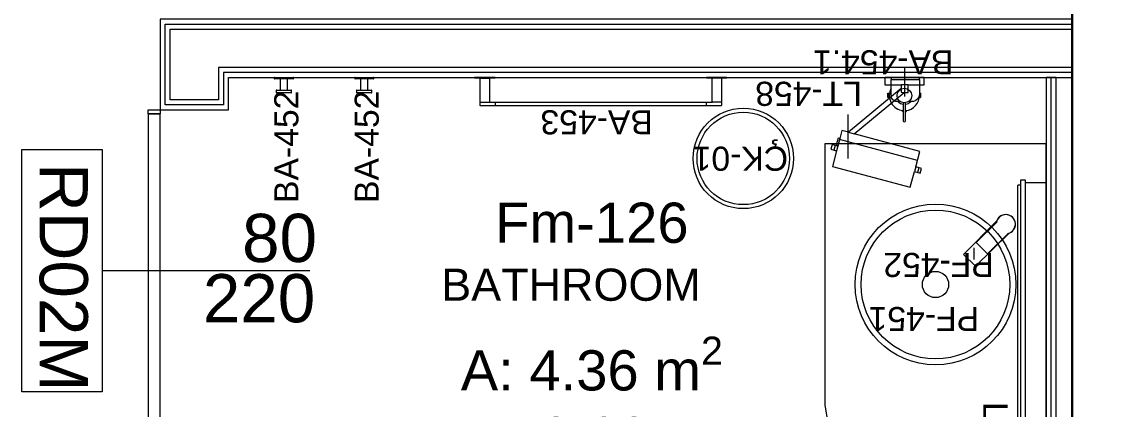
# Model space of a CAD drawing. Header units: centimetres. Extents: x 118932 to 154602, y -32682 to -23521.
# Drawn here: x 139590.2 to 139860.1, y -30066.8 to -29970.3 of the extents above; entities that cross this region are included whole.
import ezdxf

# ---------------------------------------------------------------- set-up
doc = ezdxf.new("R2010")
doc.units = ezdxf.units.CM
doc.header["$LTSCALE"] = 50
doc.header["$MEASUREMENT"] = 0
for name, color, linetype, lineweight, true_color in [('GEN_00_BL_Yazı', 7, 'Continuous', 0, 0x4f5250), ('GEN_00_BL_Ölçü Dış', 7, 'Continuous', 5, 0x766a5e), ('GEN_02_TF_Islak Hacim', 7, 'Continuous', 5, 0x007cb0), ('GEN_02_TF_Mobilya', 7, 'Continuous', 5, 0x745e3d), ('GEN_05_ML_Ahşap', 7, 'Continuous', 9, 0x745e3d), ('GEN_05_ML_Alçıpan', 7, 'Continuous', 18, 0x008b29), ('GEN_05_ML_Alçıpan_giydirme', 7, 'Continuous', 18, 0x7ebab5), ('GEN_06_GR_Cam', 7, 'Continuous', 9, 0x6093ac), ('GEN_06_GR_İnce', 7, 'Continuous', 13, 0xb0b0a9), ('KALACAK DUVARLAR', 7, 'Continuous', 30, 0x005387)]:
    doc.layers.add(name, color=color, linetype=linetype, lineweight=lineweight, true_color=true_color)
doc.styles.add('ARIAL', font='arial.ttf')
doc.styles.add('arial_1_18', font='arial.ttf', dxfattribs={"height": 0.2})
doc.styles.add('Arial_6', font='arial.ttf', dxfattribs={"height": 59.5325})

# ---------------------------------------------------------------- blocks, each defined once
blk = doc.blocks.new('KALACAK DUVALAR LEVEL 0 B BLOK')
at = {"layer": 'KALACAK DUVARLAR'}
blk.add_lwpolyline([(-1254.88, -685.9), (-1254.88, -685.9), (-1254.88, -145.9)], dxfattribs=at)
blk = doc.blocks.new('Robe_Hook - BA-452 ROBE HOOK-13695885-TYPE GxL')
at = {"layer": 'GEN_02_TF_Islak Hacim', "lineweight": 13}
for p, q in [((-23.8, 0), (-23.8, -3.2)), ((-23.8, 0), (23.8, 0)), ((-23, 0), (-23.8, 0)), ((-23.8, -3.2), (-23, -3.2)), ((23.8, -3.2), (-23.8, -3.2)), ((-9.2, -3.2), (-9.2, -31.9)), ((9.2, -31.9), (9.2, -3.2)), ((23.8, 0), (23, 0)), ((23, -3.2), (23.8, -3.2)), ((23.8, -3.2), (23.8, 0)), ((-19.1, -31.9), (-19.1, -38.1)), ((-19.1, -31.9), (19, -31.9)), ((-18.4, -31.9), (-19.1, -31.9)), ((-19.1, -38.1), (-18.4, -38.1)), ((19, -38.1), (-19.1, -38.1)), ((19, -31.9), (18.4, -31.9)), ((18.4, -38.1), (19, -38.1)), ((19, -38.1), (19, -31.9))]:
    blk.add_line(p, q, dxfattribs=at)
at = {"layer": 'GEN_00_BL_Yazı', "insert": (-23.9, -312.3), "char_height": 60, "width": 132.711, "attachment_point": 1, "rotation": 90, "style": 'Arial_6'}
blk.add_mtext('BA-452', dxfattribs=at)
blk = doc.blocks.new('452 faucet')
at = {"layer": 'GEN_02_TF_Islak Hacim'}
for p, q in [((-1.94, 2.66), (-2.04, 2.66)), ((-2.04, 2.15), (-1.95, 2.15))]:
    blk.add_line(p, q, dxfattribs=at)
at = {"layer": 'GEN_02_TF_Islak Hacim', "flags": 128}
for points in [[(2.66, 1.5), (10.93, 9.85), (7.98, 12.81), (-0.43, 4.57)], [(2.77, 1.91), (7.78, 6.92), (4.95, 9.74), (-0.12, 4.67)]]:
    blk.add_lwpolyline(points, dxfattribs=at)
at = {"layer": 'GEN_02_TF_Islak Hacim'}
for start, end in [(103.2039, 349.4026), (111.0963, 172.457), (184.6196, 339.2871)]:
    blk.add_arc((0.43, 2.35), 2.38, start, end, dxfattribs=at)
blk = doc.blocks.new('pr 451 rooms sink')
at = {"layer": 'GEN_00_BL_Yazı'}
blk.add_line((-9.51, -14.12), (-9.51, -11.21), dxfattribs=at)
at = {"layer": 'GEN_02_TF_Islak Hacim'}
for radius in [20, 18.5, 3.27]:
    blk.add_circle((0, -5), radius, dxfattribs=at)
blk.add_blockref('452 faucet', (-17.93, -22.35))
at = {"layer": 'GEN_00_BL_Yazı', "char_height": 6, "width": 26.0709, "attachment_point": 1, "style": 'Arial_6'}
for s, insert in [('PF-451', (-10.85, 6.59)), ('PF-452', (-14.51, -6.87))]:
    blk.add_mtext(s, dxfattribs=dict(at, insert=insert))
blk = doc.blocks.new('LEFT 462 TEZGAH')
at = {"layer": 'GEN_02_TF_Islak Hacim'}
blk.add_lwpolyline([(52.71, 65), (-2.29, 65), (-2.29, 0), (12.01, -84.92), (52.72, -85), (52.71, 65)], dxfattribs=at)
at = {"rotation": 180}
blk.add_blockref('pr 451 rooms sink', (25.21, 25), dxfattribs=at)
at = {"layer": 'GEN_00_BL_Yazı', "insert": (9.75, -53.76), "char_height": 6, "width": 26.5421, "attachment_point": 7, "style": 'Arial_6'}
blk.add_mtext('CS-462-L', dxfattribs=at)
blk = doc.blocks.new('Electric_Mirror-radiance - LT-456 ELETRIC MIRROR-13669292-TYPE D')
at = {"layer": 'GEN_02_TF_Mobilya'}
for p, q in [((660.4, 63.5), (-660.4, 63.5)), ((-660.4, 63.5), (-660.4, 50.8)), ((-647.7, 69.8), (647.7, 69.8)), ((-647.7, 69.8), (-647.7, 63.5)), ((647.7, 63.5), (647.7, 69.8)), ((660.4, 50.8), (660.4, 63.5)), ((-660.4, 50.8), (660.4, 50.8)), ((-654.1, 50.8), (-654.1, 0)), ((654, 50.8), (654, 0)), ((-654.1, 0), (654, 0))]:
    blk.add_line(p, q, dxfattribs=at)
at = {"layer": 'GEN_00_BL_Yazı', "insert": (107.9, 156.4), "char_height": 60, "width": 265.421, "attachment_point": 7, "rotation": 180.0026, "style": 'Arial_6'}
blk.add_mtext('LT-456', dxfattribs=at)
blk = doc.blocks.new('Accessory-Towel_Bar-KOHLER-Composed-K-73142 _1_ - BA-453 TOWEL BAR 24_-14138606-TYPE GxL')
at = {"layer": 'GEN_02_TF_Islak Hacim', "lineweight": 13}
for p, q in [((-53279.2, -6870.5), (-53279.2, -6863.3)), ((-53279.2, -6929.9), (-53279.2, -6872.2)), ((-53278.4, -6862.5), (-52680, -6862.5)), ((-53278.4, -6871.4), (-53257.1, -6871.4)), ((-52701.3, -6871.4), (-53257.1, -6871.4)), ((-53256.3, -6872.2), (-53256.3, -6929.9)), ((-53242.4, -6862.5), (-53242.4, -6871.4)), ((-52716.1, -6871.4), (-52716.1, -6862.5)), ((-52702.1, -6929.9), (-52702.1, -6872.2)), ((-52680, -6871.4), (-52701.3, -6871.4)), ((-52679.2, -6863.3), (-52679.2, -6870.5)), ((-52679.2, -6872.2), (-52679.2, -6929.9)), ((-53293.2, -6932.7), (-53293.2, -6931.5)), ((-53293.2, -6932.7), (-53242.4, -6932.7)), ((-53292.4, -6930.7), (-53278.4, -6930.7)), ((-53278.4, -6930.7), (-53257.1, -6930.7)), ((-53257.1, -6930.7), (-53243.2, -6930.7)), ((-53242.4, -6931.5), (-53242.4, -6932.7)), ((-52716.1, -6932.7), (-52716.1, -6931.5)), ((-52716.1, -6932.7), (-52665.3, -6932.7)), ((-52715.3, -6930.7), (-52701.3, -6930.7)), ((-52680, -6930.7), (-52701.3, -6930.7)), ((-52680, -6930.7), (-52666.1, -6930.7)), ((-52665.3, -6931.5), (-52665.3, -6932.7))]:
    blk.add_line(p, q, dxfattribs=at)
for centre, radius, start, end in [((-53278.4, -6863.3), 0.82, 90, 180), ((-53278.4, -6870.5), 0.814, 180, 270), ((-53278.4, -6872.2), 0.814, 90, 180), ((-53257.1, -6872.2), 0.814, 0, 90), ((-52701.3, -6872.2), 0.814, 90, 180), ((-52680, -6863.3), 0.82, 0, 90), ((-52680, -6870.5), 0.814, 270, 0), ((-52680, -6872.2), 0.814, 0, 90), ((-53292.4, -6931.5), 0.797, 90, 180), ((-53278.4, -6929.9), 0.804, 180, 270), ((-53257.1, -6929.9), 0.804, 270, 0), ((-53243.2, -6931.5), 0.797, 0, 90), ((-52715.3, -6931.5), 0.797, 90, 180), ((-52701.3, -6929.9), 0.804, 180, 270), ((-52680, -6929.9), 0.804, 270, 0), ((-52666.1, -6931.5), 0.797, 0, 90)]:
    blk.add_arc(centre, radius, start, end, dxfattribs=at)
at = {"layer": 'GEN_00_BL_Yazı', "insert": (-53108.7, -6791.1), "char_height": 60, "width": 265.421, "attachment_point": 1, "style": 'Arial_6'}
blk.add_mtext('BA-453', dxfattribs=at)
blk = doc.blocks.new('makeup mirror 16__hcr07922_rfa - LT-458 SHAVING MIRROR-14453733-TYPE J')
at = {"layer": 'GEN_00_BL_Yazı'}
blk.add_line((48117.6, 10856), (48007.7, 10856), dxfattribs=at)
at = {"layer": 'GEN_02_TF_Islak Hacim'}
for p, q in [((47933.7, 11045.1), (47915.6, 11045.1)), ((47915.6, 11045.1), (47915.6, 10946.6)), ((47933.6, 11005.1), (47933.7, 11045.1)), ((48142.1, 11038.5), (48138.4, 11023.9)), ((48153.7, 11035.3), (48142.1, 11038.5)), ((48099.6, 11034.3), (48055.8, 10870.9)), ((48122.1, 11028.3), (48070.2, 10834.5)), ((48138.4, 11023.9), (48099.6, 11034.3)), ((48137, 10816.6), (48188.9, 11010.4)), ((48138.4, 11023.9), (48150, 11020.8)), ((48140.3, 11031.2), (48151.9, 11028.1)), ((48150, 11020.8), (48153.7, 11035.3)), ((48188.9, 11010.4), (48150, 11020.8)), ((47952.7, 11005.1), (47933.6, 11005.1)), ((47933.6, 11005.1), (47933.6, 10988)), ((47933.6, 10946.6), (47933.6, 10988)), ((47933.6, 10988), (47942.9, 10988)), ((47942.9, 10988), (48052, 10856.8)), ((47942.9, 10988), (47952.6, 10988)), ((47952.6, 10988), (47952.7, 10995)), ((47952.7, 10995), (47952.7, 11005.1)), ((48055.8, 10870.9), (47952.7, 10995)), ((47915.6, 10946.6), (47933.6, 10946.6)), ((48052, 10856.8), (48047.7, 10840.4)), ((48052, 10856.8), (48055.8, 10870.9)), ((48047.7, 10840.4), (48067.8, 10835.2)), ((48067.8, 10835.2), (48066.6, 10830.7)), ((48066.6, 10830.7), (48083.1, 10826.3)), ((48067.8, 10835.2), (48098.1, 10827.1)), ((48086.5, 10830.2), (48082.5, 10815.9)), ((48083.1, 10826.3), (48084.3, 10830.7)), ((48084.3, 10830.7), (48086.5, 10830.2)), ((48084.6, 10823.1), (48096.2, 10820)), ((48094.1, 10812.8), (48098.1, 10827.1)), ((48098.1, 10827.1), (48137, 10816.6)), ((48082.5, 10815.9), (48094.1, 10812.8))]:
    blk.add_line(p, q, dxfattribs=at)
at = {"layer": 'GEN_00_BL_Yazı', "insert": (47986.3, 10890.1), "char_height": 60, "width": 251.286, "attachment_point": 1, "rotation": 270, "style": 'Arial_6'}
blk.add_mtext('LT-458', dxfattribs=at)
blk = doc.blocks.new('Soap Dispenser - Trio - BA-454 SOAP DISPENSER -single-14380691-TYPE J')
at = {"layer": 'GEN_00_BL_Yazı'}
blk.add_line((1.1, -47.1), (1.1, 22.9), dxfattribs=at)
at = {"layer": 'GEN_02_TF_Islak Hacim', "flags": 128}
for points in [[(37.9, -5), (37.9, 0), (-33.1, 0), (-33.1, -5)], [(-38.5, -39.5), (-38.5, -49.5), (-40.9, -49.5), (-40.9, -39.5)], [(40.5, -49.5), (40.5, -39.5), (37.9, -39.5), (37.9, -49.5)], [(40.3, -39.5), (40.3, -49.5), (38.6, -49.5), (38.6, -39.5)], [(-4.4, -84.9), (-4.4, -83), (-3, -83), (-3, -84.9)], [(5.6, -84.9), (5.6, -83), (3, -83), (3, -84.9)]]:
    blk.add_lwpolyline(points, close=True, dxfattribs=at)
for points in [[(-9.8, -60.2), (-17.9, -60.2, -0.414214), (-33.1, -45), (-33.1, -5)], [(37.9, -5), (37.9, -40.2, -0.39688), (19.1, -60.2), (9.9, -60.2)], [(-3, -62.6), (-3, -102.6), (-3, -102.8), (-3, -103), (-3, -103.2), (-3, -103.4), (-3, -103.6), (-3, -103.8), (-3, -104), (-3, -104.2), (-3, -104.4), (-3, -104.5), (-3, -104.7), (-3, -104.9), (-3, -105.1), (-3, -105.2), (-3, -105.4), (-3, -105.6), (-3, -105.7), (-3, -105.9), (-3, -106), (-3, -106.2), (-3, -106.3), (-3, -106.4), (-3, -106.6), (-3, -106.7), (-3, -106.8), (-3, -106.9), (-3, -107), (-3, -107.1), (-3, -107.2), (-3, -107.6, 1), (3, -107.6), (3, -107.6), (3, -107.6), (3, -107.6), (3, -107.5), (3, -107.5), (3, -107.4), (3, -107.4), (3, -107.3), (3, -107.3), (3, -107.2), (3, -107.1), (3, -107), (3, -106.9), (3, -106.8), (3, -106.7), (3, -106.6), (3, -106.5), (3, -106.4), (3, -106.2), (3, -106.1), (3, -105.9), (3, -105.8), (3, -105.6), (3, -105.5), (3, -105.3), (3, -105.1), (3, -104.9), (3, -104.8), (3, -104.6), (3, -104.4), (3, -104.2), (3, -104), (3, -103.8), (3, -103.6), (3, -103.4), (3, -103.2), (3, -103), (3, -102.8), (3, -102.6), (3, -102.6), (3, -62.6)]]:
    blk.add_lwpolyline(points, format="xyb", dxfattribs=at)
for points in [[(-37.2, -49.5), (-40.9, -49.5), (-40.9, -39.5), (-37.1, -39.5)], [(-3, -82.3), (-3, -85), (-4.4, -85), (-4.4, -82.2)], [(3, -82.3), (3, -85), (5.6, -85), (5.6, -82)]]:
    blk.add_lwpolyline(points, dxfattribs=at)
at = {"layer": 'GEN_02_TF_Islak Hacim'}
blk.add_circle((0, -45), 18.2, dxfattribs=at)
for radius, start, end in [(37.5, 152.0898, 265.4435), (37.5, 274.5565, 1.1736), (22, 224.0164, 262.212), (22, 277.788, 316.0936)]:
    blk.add_arc((0, -45), radius, start, end, dxfattribs=at)
at = {"layer": 'GEN_00_BL_Yazı', "insert": (122.2, 7.7), "char_height": 60, "width": 331.384, "attachment_point": 1, "rotation": 180, "style": 'Arial_6'}
blk.add_mtext('BA-454.1', dxfattribs=at)
blk = doc.blocks.new('BANYO ÇÖP KUTUSU')
at = {"layer": 'GEN_02_TF_Islak Hacim'}
for radius in [12.5, 11.5]:
    blk.add_circle((0, 0), radius, dxfattribs=at)
at = {"layer": 'GEN_00_BL_Yazı', "insert": (-11.15, 3.06), "char_height": 6, "width": 25.1286, "attachment_point": 1, "style": 'Arial_6'}
blk.add_mtext('ÇK-01', dxfattribs=at)
blk = doc.blocks.new('RIGHT 462 TEZGAH')
at = {"layer": 'GEN_02_TF_Islak Hacim'}
blk.add_lwpolyline([(37.08, 37.08), (-1.81, -1.81), (-47.77, 44.15), (-97.71, 114.31), (-68.98, 143.15), (37.08, 37.08)], dxfattribs=at)
at = {"rotation": 136.276019371548}
blk.add_blockref('pr 451 rooms sink', (-10.57, 38.77), dxfattribs=at)
at = {"layer": 'GEN_00_BL_Yazı', "insert": (-76.43, 88.58), "char_height": 6, "width": 40.3913, "attachment_point": 1, "rotation": 45, "style": 'Arial_6'}
blk.add_mtext('CS-462 -R', dxfattribs=at)
blk = doc.blocks.new('LEVEL 0 ISLAK HACİM')
for name, p, rotation in [('RIGHT 462 TEZGAH', (-427.97, -3594.35, 0), 134.9999999999999), ('BANYO ÇÖP KUTUSU', (-586.35, -3597.98, 0), 180)]:
    blk.add_blockref(name, p, dxfattribs=dict(rotation=rotation))
for name, p, xscale, yscale, zscale in [('Soap Dispenser - Trio - BA-454 SOAP DISPENSER -single-14380691-TYPE J', (-546.28, -3577.83, 0), 0.1000000000000058, 0.1000000000000058, 0.1000000000000058), ('Robe_Hook - BA-452 ROBE HOOK-13695885-TYPE GxL', (-700.66, -3577.83, 0), 0.1000000000000001, 0.1000000000000001, 0.1000000000000001), ('Robe_Hook - BA-452 ROBE HOOK-13695885-TYPE GxL', (-680.66, -3577.83, 0), 0.1000000000000001, 0.1000000000000001, 0.1000000000000001)]:
    blk.add_blockref(name, p, dxfattribs=dict(xscale=xscale, yscale=yscale, zscale=zscale))
at = {"extrusion": (6.25506e-07, -3.22532e-09, 1), "xscale": 0.1000000000000013, "yscale": 0.1000000000000013, "zscale": 0.1000000000000013, "rotation": 179.995832532428}
blk.add_blockref('Accessory-Towel_Bar-KOHLER-Composed-K-73142 _1_ - BA-453 TOWEL BAR 24_-14138606-TYPE GxL', (-5919.78, -4270.72, 0), dxfattribs=at)
for name, p, xscale, yscale, zscale, rotation in [('makeup mirror 16__hcr07922_rfa - LT-458 SHAVING MIRROR-14453733-TYPE J', (-1645.84, 1213.73, 0), 0.1000000000000041, 0.1000000000000041, 0.1000000000000041, 270), ('Electric_Mirror-radiance - LT-456 ELETRIC MIRROR-13669292-TYPE D', (-511.04, -3669.39, 0), 0.1000000000000014, 0.1000000000000014, 0.1000000000000014, 89.99741538323607)]:
    blk.add_blockref(name, p, dxfattribs=dict(xscale=xscale, yscale=yscale, zscale=zscale, rotation=rotation))
blk.add_blockref('LEFT 462 TEZGAH', (-563.75, -3659.35, 0))
blk = doc.blocks.new('DUVAR LEVEL 0 B LBOK')
at = {"layer": 'GEN_05_ML_Alçıpan', "elevation": 0}
blk.add_lwpolyline([(-520.45, 308.95), (-732.85, 308.95), (-732.85, 300.9), (-744.85, 300.9), (-744.85, 318.45), (-520.45, 318.45), (-520.45, 320.95), (-747.35, 320.95), (-747.35, 298.4), (-730.35, 298.4), (-730.35, 306.45), (-520.45, 306.45)], close=True, dxfattribs=at)
blk.add_lwpolyline([(-520.45, 307.7), (-731.6, 307.7), (-731.6, 299.65), (-746.1, 299.65), (-746.1, 319.7), (-520.45, 319.7)], dxfattribs=at)
at = {"layer": 'GEN_05_ML_Alçıpan_giydirme'}
blk.add_line((-525.7, 123.42, 0), (-525.7, 306.45, 0), dxfattribs=at)
at = {"layer": 'GEN_05_ML_Alçıpan_giydirme', "elevation": 0}
blk.add_lwpolyline([(-526.95, 306.45), (-526.95, 123.42), (-524.45, 123.42), (-524.45, 306.45)], close=True, dxfattribs=at)
blk = doc.blocks.new('RD02M')
at = {"layer": 'GEN_05_ML_Ahşap'}
blk.add_lwpolyline([(-40, -14.45), (-40, 37.25)], dxfattribs=at)
blk.add_lwpolyline([(-70.15, -14.45), (-9.85, -14.45), (-9.85, -34.45), (-70.15, -34.45)], close=True, dxfattribs=at)
at = {"layer": 'GEN_06_GR_Cam'}
for p, q in [((-79, -3), (-79, 0)), ((-1, 0), (-1, -3))]:
    blk.add_line(p, q, dxfattribs=at)
for points in [[(-80, 0), (-79, 0), (-79, -3), (-80, -3)], [(-1, -3), (-1, 0), (-79, 0), (-79, -3)], [(-1, 0), (0, 0), (0, -3), (-1, -3)]]:
    blk.add_lwpolyline(points, close=True, dxfattribs=at)
at = {"layer": 'GEN_00_BL_Yazı', "char_height": 12, "attachment_point": 7, "rotation": 90, "style": 'arial_1_18'}
for s, insert in [('\\A1;80', (-41.95, 20.37)), ('\\A1;220', (-26.95, 10.61))]:
    blk.add_mtext_dynamic_manual_height_columns(s, width=3542.6897, gutter_width=1875, heights=[387.79], dxfattribs=dict(at, insert=insert))
at = {"layer": 'GEN_00_BL_Yazı', "insert": (-66.73, -18), "char_height": 12, "attachment_point": 1, "style": 'arial_1_18'}
blk.add_mtext_dynamic_manual_height_columns('\\A1;RD02M', width=3542.6897, gutter_width=1875, heights=[387.79], dxfattribs=at)
blk = doc.blocks.new('level 0 b blok kapılar')
at = {"color": 1, "rotation": 270}
blk.add_blockref('RD02M', (-2100.77, -867.7, 0), dxfattribs=at)
blk = doc.blocks.new('level 0 kapı')
at = {"color": 1}
blk.add_blockref('level 0 b blok kapılar', (7781.17, 460.97, 0), dxfattribs=at)
blk = doc.blocks.new('TEFRISLI MAHAL LEVEL 0 A BLOK')
at = {"layer": 'GEN_00_BL_Yazı', "transparency": 33554687, "attachment_point": 2, "style": 'ARIAL'}
for s, insert, char_height in [('\\A1;\\pxqc;Fm-126\\P\\PA: 4.36 m{\\H0.7x;\\S2^ ;}\\PP: 8.63 m', (3602.09, -1127.22, 0), 10), ('BATHROOM', (3596.91, -1143.64), 8)]:
    blk.add_mtext(s, dxfattribs=dict(at, insert=insert, char_height=char_height))

msp = doc.modelspace()

# ---------------------------------------------------------------- block references
msp.add_blockref('KALACAK DUVALAR LEVEL 0 B BLOK', (141106.44, -29440.39, 0))

# ---------------------------------------------------------------- next in the draw order: block references
msp.add_blockref('LEVEL 0 ISLAK HACİM', (140356.1, -26406.37, 0))

# ---------------------------------------------------------------- next in the draw order: block references
msp.add_blockref('DUVAR LEVEL 0 B LBOK', (140372.02, -30290.65))
at = {"layer": 'GEN_00_BL_Ölçü Dış'}
msp.add_blockref('TEFRISLI MAHAL LEVEL 0 A BLOK', (136129.97, -28888.13), dxfattribs=at)
at = {"layer": 'GEN_06_GR_İnce'}
msp.add_blockref('level 0 kapı', (133944.27, -29665.52), dxfattribs=at)

doc.saveas('drawing.dxf')
